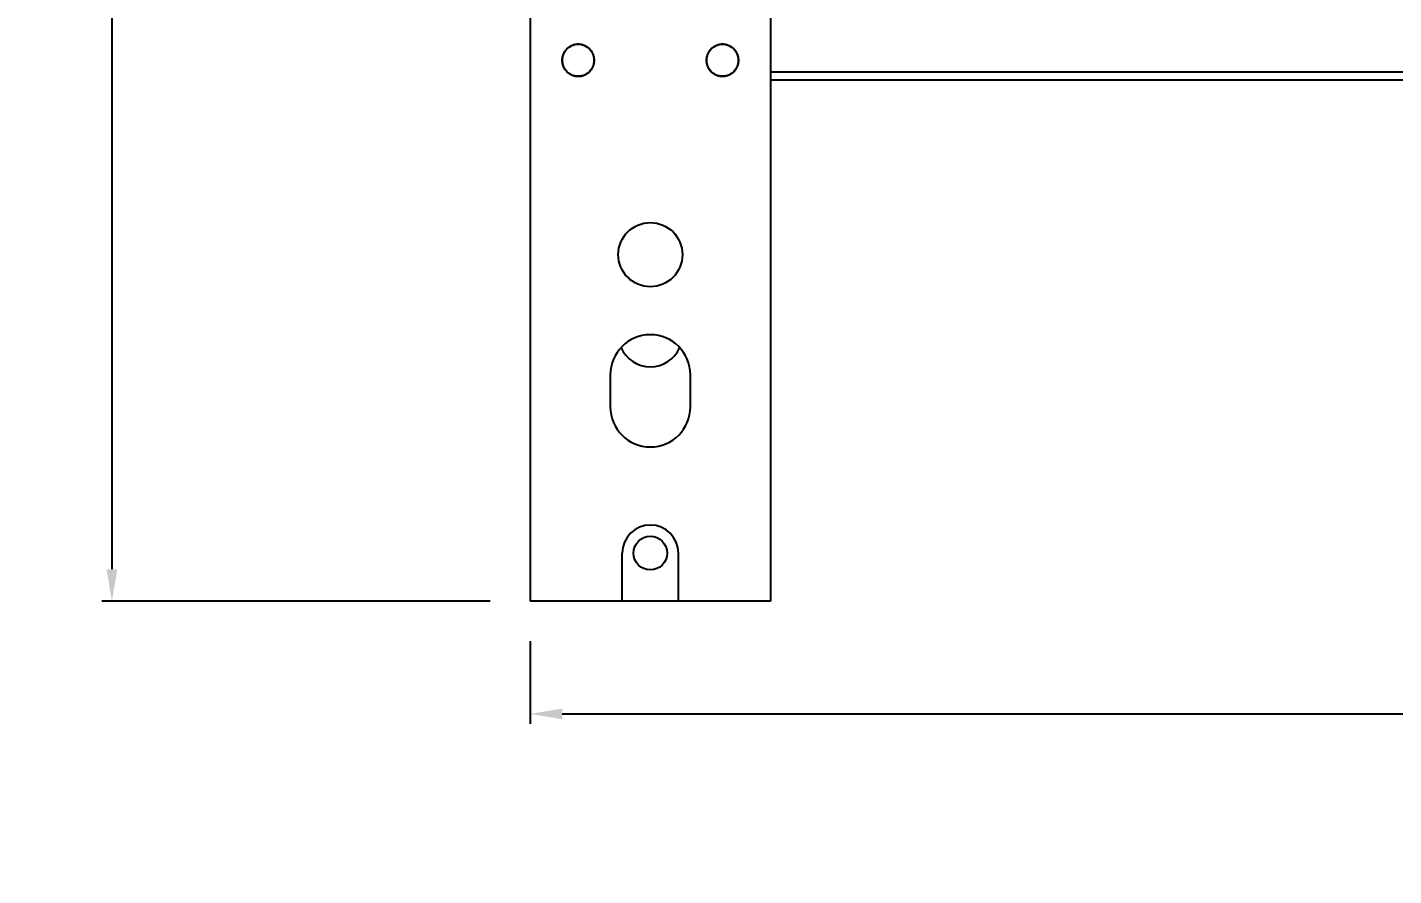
# Model space of a CAD drawing. Header units: millimetres. Extents: x 9226 to 36041, y 16031 to 21779.
# Drawn here: x 17844.9 to 18015.4, y 17136.5 to 17242.4 of the extents above; entities that cross this region are included whole.
import ezdxf

# ---------------------------------------------------------------- set-up
doc = ezdxf.new("R2010")
doc.units = ezdxf.units.MM
doc.layers.add('02___PRT_ALL_AXES', color=7, linetype='Continuous')
doc.styles.get("Standard").update_dxf_attribs({"font": 'arial.ttf'})
doc.dimstyles.new('ISO-15', dxfattribs={"dimtxt": 15, "dimasz": 4, "dimexe": 1.25, "dimexo": 5, "dimgap": 5, "dimtad": 1, "dimtoh": 1, "dimdec": 1, "dimdsep": 46, "dimtxsty": 'Standard', "dimcen": 2.5, "dimadec": 0, "dimazin": 0, "dimtfac": 1, "dimtdec": 1, "dimtmove": 0, "dimatfit": 3, "dimfxl": 1, "dimarcsym": 0})

# ---------------------------------------------------------------- blocks, each defined once
blk = doc.blocks.new('*D296')
at = {"color": 0, "lineweight": -2, "transparency": 16777216}
for p, q in [((17917.63, 17854.25), (17854.19, 17854.25)), ((17855.44, 17850.25), (17855.44, 17174.75)), ((17902.63, 17170.75), (17854.19, 17170.75))]:
    blk.add_line(p, q, dxfattribs=at)
at = {"color": 0, "transparency": 16777216}
for points in [[(17854.77, 17850.25), (17856.11, 17850.25), (17855.44, 17854.25)], [(17854.77, 17174.75), (17856.11, 17174.75), (17855.44, 17170.75)]]:
    blk.add_solid(points, dxfattribs=at)
at = {"layer": 'Defpoints', "color": 0, "transparency": 16777216}
for p in [(17922.63, 17854.25), (17855.44, 17170.75), (17907.63, 17170.75)]:
    blk.add_point(p, dxfattribs=at)
at = {"color": 0, "lineweight": -3, "transparency": 16777216, "insert": (17840.73, 17512.5), "char_height": 15, "attachment_point": 5, "rotation": 90}
blk.add_mtext('683.5mm [2\'-2 7/8"]', dxfattribs=at)
blk = doc.blocks.new('*D297')
at = {"color": 0, "lineweight": -2, "transparency": 16777216}
for p, q in [((18519.63, 17231.75), (18519.63, 17155.44)), ((17907.63, 17165.75), (17907.63, 17155.44)), ((17911.63, 17156.69), (18515.63, 17156.69))]:
    blk.add_line(p, q, dxfattribs=at)
at = {"color": 0, "transparency": 16777216}
for points in [[(17911.63, 17157.35), (17911.63, 17156.02), (17907.63, 17156.69)], [(18515.63, 17157.35), (18515.63, 17156.02), (18519.63, 17156.69)]]:
    blk.add_solid(points, dxfattribs=at)
at = {"layer": 'Defpoints', "color": 0, "transparency": 16777216}
for p in [(18519.63, 17236.75), (17907.63, 17170.75), (18519.63, 17156.69)]:
    blk.add_point(p, dxfattribs=at)
at = {"color": 0, "lineweight": -3, "transparency": 16777216, "insert": (18213.63, 17171.4), "char_height": 15, "attachment_point": 5}
blk.add_mtext('612mm [2\'-0 1/8"]', dxfattribs=at)

msp = doc.modelspace()

# ---------------------------------------------------------------- linework, layer by layer
at = {"color": 7, "linetype": 'Continuous', "lineweight": -3}
for p, q in [((17907.626, 17843.252), (17907.626, 17170.752)), ((17937.626, 17843.252), (17937.626, 17170.752)), ((17911.691, 17238.756), (17911.646, 17238.782)), ((17911.646, 17238.782), (17911.698, 17238.782)), ((17911.715, 17238.84), (17911.671, 17238.868)), ((17911.671, 17238.868), (17911.723, 17238.866)), ((17911.742, 17238.923), (17911.7, 17238.953)), ((17911.7, 17238.953), (17911.751, 17238.948)), ((17911.773, 17239.004), (17911.732, 17239.036)), ((17911.732, 17239.036), (17911.784, 17239.029)), ((17911.808, 17239.085), (17911.768, 17239.118)), ((17911.768, 17239.118), (17911.819, 17239.109)), ((17911.846, 17239.163), (17911.808, 17239.198)), ((17911.808, 17239.198), (17911.858, 17239.187)), ((17911.888, 17239.24), (17911.851, 17239.277)), ((17911.851, 17239.277), (17911.901, 17239.263)), ((17911.932, 17239.315), (17911.897, 17239.353)), ((17911.897, 17239.353), (17911.947, 17239.337)), ((17911.98, 17239.388), (17911.947, 17239.427)), ((17911.947, 17239.427), (17911.996, 17239.41)), ((17912.031, 17239.458), (17912, 17239.499)), ((17912, 17239.499), (17912.048, 17239.48)), ((17912.086, 17239.527), (17912.056, 17239.569)), ((17912.056, 17239.569), (17912.103, 17239.547)), ((17912.143, 17239.593), (17912.115, 17239.636)), ((17912.115, 17239.636), (17912.161, 17239.613)), ((17912.203, 17239.656), (17912.177, 17239.701)), ((17912.177, 17239.701), (17912.222, 17239.675)), ((17912.241, 17239.763), (17912.285, 17239.735)), ((17912.265, 17239.717), (17912.241, 17239.763)), ((17912.309, 17239.822), (17912.351, 17239.792)), ((17912.33, 17239.775), (17912.309, 17239.822)), ((17912.378, 17239.878), (17912.419, 17239.846)), ((17912.398, 17239.83), (17912.378, 17239.878)), ((17912.45, 17239.931), (17912.49, 17239.897)), ((17912.468, 17239.882), (17912.45, 17239.931)), ((17912.525, 17239.98), (17912.563, 17239.945)), ((17912.54, 17239.931), (17912.525, 17239.98)), ((17912.601, 17240.027), (17912.638, 17239.99)), ((17912.615, 17239.977), (17912.601, 17240.027)), ((17912.68, 17240.07), (17912.715, 17240.032)), ((17912.691, 17240.019), (17912.68, 17240.07)), ((17912.76, 17240.109), (17912.793, 17240.07)), ((17912.769, 17240.058), (17912.76, 17240.109)), ((17912.842, 17240.145), (17912.873, 17240.104)), ((17912.849, 17240.094), (17912.842, 17240.145)), ((17912.925, 17240.178), (17912.955, 17240.135)), ((17912.93, 17240.126), (17912.925, 17240.178)), ((17913.01, 17240.207), (17913.038, 17240.163)), ((17913.012, 17240.155), (17913.01, 17240.207)), ((17913.096, 17240.232), (17913.122, 17240.187)), ((17913.096, 17240.18), (17913.096, 17240.232)), ((17913.18, 17240.201), (17913.183, 17240.253)), ((17913.183, 17240.253), (17913.206, 17240.207)), ((17913.266, 17240.219), (17913.27, 17240.27)), ((17913.27, 17240.27), (17913.292, 17240.223)), ((17913.352, 17240.233), (17913.359, 17240.284)), ((17913.359, 17240.284), (17913.378, 17240.236)), ((17913.439, 17240.243), (17913.448, 17240.294)), ((17913.448, 17240.294), (17913.465, 17240.245)), ((17913.526, 17240.249), (17913.537, 17240.3)), ((17913.537, 17240.3), (17913.552, 17240.25)), ((17913.613, 17240.251), (17913.626, 17240.302)), ((17913.626, 17240.302), (17913.64, 17240.251)), ((17913.7, 17240.25), (17913.716, 17240.3)), ((17913.716, 17240.3), (17913.727, 17240.249)), ((17913.787, 17240.245), (17913.805, 17240.294)), ((17913.805, 17240.294), (17913.814, 17240.243)), ((17913.874, 17240.236), (17913.894, 17240.284)), ((17913.894, 17240.284), (17913.901, 17240.233)), ((17913.96, 17240.223), (17913.982, 17240.27)), ((17913.982, 17240.27), (17913.987, 17240.219)), ((17914.046, 17240.207), (17914.07, 17240.253)), ((17914.07, 17240.253), (17914.072, 17240.201)), ((17914.131, 17240.187), (17914.157, 17240.232)), ((17914.157, 17240.232), (17914.157, 17240.18)), ((17914.215, 17240.163), (17914.243, 17240.207)), ((17914.243, 17240.207), (17914.24, 17240.155)), ((17914.298, 17240.135), (17914.327, 17240.178)), ((17914.327, 17240.178), (17914.323, 17240.126)), ((17914.379, 17240.104), (17914.411, 17240.145)), ((17914.411, 17240.145), (17914.404, 17240.094)), ((17914.459, 17240.07), (17914.493, 17240.109)), ((17914.493, 17240.109), (17914.484, 17240.058)), ((17914.538, 17240.032), (17914.573, 17240.07)), ((17914.573, 17240.07), (17914.562, 17240.019)), ((17914.615, 17239.99), (17914.651, 17240.027)), ((17914.651, 17240.027), (17914.638, 17239.977)), ((17914.69, 17239.945), (17914.728, 17239.98)), ((17914.728, 17239.98), (17914.712, 17239.931)), ((17914.762, 17239.897), (17914.802, 17239.931)), ((17914.802, 17239.931), (17914.784, 17239.882)), ((17914.833, 17239.846), (17914.874, 17239.878)), ((17914.874, 17239.878), (17914.854, 17239.83)), ((17914.902, 17239.792), (17914.944, 17239.822)), ((17914.944, 17239.822), (17914.922, 17239.775)), ((17914.968, 17239.735), (17915.011, 17239.763)), ((17915.011, 17239.763), (17914.987, 17239.717)), ((17915.031, 17239.675), (17915.076, 17239.701)), ((17915.076, 17239.701), (17915.05, 17239.656)), ((17915.092, 17239.613), (17915.138, 17239.636)), ((17915.138, 17239.636), (17915.11, 17239.593)), ((17915.15, 17239.547), (17915.197, 17239.569)), ((17915.197, 17239.569), (17915.167, 17239.527)), ((17915.205, 17239.48), (17915.253, 17239.499)), ((17915.253, 17239.499), (17915.221, 17239.458)), ((17915.257, 17239.41), (17915.306, 17239.427)), ((17915.306, 17239.427), (17915.272, 17239.388)), ((17915.306, 17239.337), (17915.355, 17239.353)), ((17915.355, 17239.353), (17915.32, 17239.315)), ((17915.352, 17239.263), (17915.402, 17239.277)), ((17915.402, 17239.277), (17915.365, 17239.24)), ((17915.394, 17239.187), (17915.445, 17239.198)), ((17915.445, 17239.198), (17915.406, 17239.163)), ((17915.433, 17239.109), (17915.484, 17239.118)), ((17915.484, 17239.118), (17915.444, 17239.085)), ((17915.469, 17239.029), (17915.52, 17239.036)), ((17915.52, 17239.036), (17915.479, 17239.004)), ((17915.501, 17238.948), (17915.553, 17238.953)), ((17915.553, 17238.953), (17915.51, 17238.923)), ((17915.53, 17238.866), (17915.581, 17238.868)), ((17915.581, 17238.868), (17915.538, 17238.84)), ((17915.555, 17238.782), (17915.606, 17238.782)), ((17915.606, 17238.782), (17915.562, 17238.756)), ((17929.691, 17238.756), (17929.646, 17238.782)), ((17929.646, 17238.782), (17929.698, 17238.782)), ((17929.715, 17238.84), (17929.671, 17238.868)), ((17929.671, 17238.868), (17929.723, 17238.866)), ((17929.742, 17238.923), (17929.7, 17238.953)), ((17929.7, 17238.953), (17929.751, 17238.948)), ((17929.773, 17239.004), (17929.732, 17239.036)), ((17929.732, 17239.036), (17929.784, 17239.029)), ((17929.808, 17239.085), (17929.768, 17239.118)), ((17929.768, 17239.118), (17929.819, 17239.109)), ((17929.846, 17239.163), (17929.808, 17239.198)), ((17929.808, 17239.198), (17929.858, 17239.187)), ((17929.888, 17239.24), (17929.851, 17239.277)), ((17929.851, 17239.277), (17929.901, 17239.263)), ((17929.932, 17239.315), (17929.897, 17239.353)), ((17929.897, 17239.353), (17929.947, 17239.337)), ((17929.98, 17239.388), (17929.947, 17239.427)), ((17929.947, 17239.427), (17929.996, 17239.41)), ((17930.031, 17239.458), (17930, 17239.499)), ((17930, 17239.499), (17930.048, 17239.48)), ((17930.056, 17239.569), (17930.103, 17239.547)), ((17930.086, 17239.527), (17930.056, 17239.569)), ((17930.115, 17239.636), (17930.161, 17239.613)), ((17930.143, 17239.593), (17930.115, 17239.636)), ((17930.177, 17239.701), (17930.222, 17239.675)), ((17930.203, 17239.656), (17930.177, 17239.701)), ((17930.241, 17239.763), (17930.285, 17239.735)), ((17930.265, 17239.717), (17930.241, 17239.763)), ((17930.309, 17239.822), (17930.351, 17239.792)), ((17930.33, 17239.775), (17930.309, 17239.822)), ((17930.378, 17239.878), (17930.419, 17239.846)), ((17930.398, 17239.83), (17930.378, 17239.878)), ((17930.45, 17239.931), (17930.49, 17239.897)), ((17930.468, 17239.882), (17930.45, 17239.931)), ((17930.525, 17239.98), (17930.563, 17239.945)), ((17930.54, 17239.931), (17930.525, 17239.98)), ((17930.601, 17240.027), (17930.638, 17239.99)), ((17930.615, 17239.977), (17930.601, 17240.027)), ((17930.68, 17240.07), (17930.715, 17240.032)), ((17930.691, 17240.019), (17930.68, 17240.07)), ((17930.76, 17240.109), (17930.793, 17240.07)), ((17930.769, 17240.058), (17930.76, 17240.109)), ((17930.842, 17240.145), (17930.873, 17240.104)), ((17930.849, 17240.094), (17930.842, 17240.145)), ((17930.925, 17240.178), (17930.955, 17240.135)), ((17930.93, 17240.126), (17930.925, 17240.178)), ((17931.01, 17240.207), (17931.038, 17240.163)), ((17931.012, 17240.155), (17931.01, 17240.207)), ((17931.096, 17240.232), (17931.122, 17240.187)), ((17931.096, 17240.18), (17931.096, 17240.232)), ((17931.18, 17240.201), (17931.183, 17240.253)), ((17931.183, 17240.253), (17931.206, 17240.207)), ((17931.266, 17240.219), (17931.27, 17240.27)), ((17931.27, 17240.27), (17931.292, 17240.223)), ((17931.352, 17240.233), (17931.359, 17240.284)), ((17931.359, 17240.284), (17931.378, 17240.236)), ((17931.439, 17240.243), (17931.448, 17240.294)), ((17931.448, 17240.294), (17931.465, 17240.245)), ((17931.526, 17240.249), (17931.537, 17240.3)), ((17931.537, 17240.3), (17931.552, 17240.25)), ((17931.613, 17240.251), (17931.626, 17240.302)), ((17931.626, 17240.302), (17931.64, 17240.251)), ((17931.7, 17240.25), (17931.716, 17240.3)), ((17931.716, 17240.3), (17931.727, 17240.249)), ((17931.787, 17240.245), (17931.805, 17240.294)), ((17931.805, 17240.294), (17931.814, 17240.243)), ((17931.874, 17240.236), (17931.894, 17240.284)), ((17931.894, 17240.284), (17931.901, 17240.233)), ((17931.96, 17240.223), (17931.982, 17240.27)), ((17931.982, 17240.27), (17931.987, 17240.219)), ((17932.046, 17240.207), (17932.07, 17240.253)), ((17932.07, 17240.253), (17932.072, 17240.201)), ((17932.131, 17240.187), (17932.157, 17240.232)), ((17932.157, 17240.232), (17932.157, 17240.18)), ((17932.215, 17240.163), (17932.243, 17240.207)), ((17932.243, 17240.207), (17932.24, 17240.155)), ((17932.298, 17240.135), (17932.327, 17240.178)), ((17932.327, 17240.178), (17932.323, 17240.126)), ((17932.379, 17240.104), (17932.411, 17240.145)), ((17932.411, 17240.145), (17932.404, 17240.094)), ((17932.459, 17240.07), (17932.493, 17240.109)), ((17932.493, 17240.109), (17932.484, 17240.058)), ((17932.538, 17240.032), (17932.573, 17240.07)), ((17932.573, 17240.07), (17932.562, 17240.019)), ((17932.615, 17239.99), (17932.651, 17240.027)), ((17932.651, 17240.027), (17932.638, 17239.977)), ((17932.69, 17239.945), (17932.728, 17239.98)), ((17932.728, 17239.98), (17932.712, 17239.931)), ((17932.762, 17239.897), (17932.802, 17239.931)), ((17932.802, 17239.931), (17932.784, 17239.882)), ((17932.833, 17239.846), (17932.874, 17239.878)), ((17932.874, 17239.878), (17932.854, 17239.83)), ((17932.902, 17239.792), (17932.944, 17239.822)), ((17932.944, 17239.822), (17932.922, 17239.775)), ((17932.968, 17239.735), (17933.011, 17239.763)), ((17933.011, 17239.763), (17932.987, 17239.717)), ((17933.031, 17239.675), (17933.076, 17239.701)), ((17933.076, 17239.701), (17933.05, 17239.656)), ((17933.092, 17239.613), (17933.138, 17239.636)), ((17933.138, 17239.636), (17933.11, 17239.593)), ((17933.15, 17239.547), (17933.197, 17239.569)), ((17933.197, 17239.569), (17933.167, 17239.527)), ((17933.205, 17239.48), (17933.253, 17239.499)), ((17933.253, 17239.499), (17933.221, 17239.458)), ((17933.257, 17239.41), (17933.306, 17239.427)), ((17933.306, 17239.427), (17933.272, 17239.388)), ((17933.306, 17239.337), (17933.355, 17239.353)), ((17933.355, 17239.353), (17933.32, 17239.315)), ((17933.352, 17239.263), (17933.402, 17239.277)), ((17933.402, 17239.277), (17933.365, 17239.24)), ((17933.394, 17239.187), (17933.445, 17239.198)), ((17933.445, 17239.198), (17933.406, 17239.163)), ((17933.433, 17239.109), (17933.484, 17239.118)), ((17933.484, 17239.118), (17933.444, 17239.085)), ((17933.469, 17239.029), (17933.52, 17239.036)), ((17933.52, 17239.036), (17933.479, 17239.004)), ((17933.501, 17238.948), (17933.553, 17238.953)), ((17933.553, 17238.953), (17933.51, 17238.923)), ((17933.53, 17238.866), (17933.581, 17238.868)), ((17933.581, 17238.868), (17933.538, 17238.84)), ((17933.555, 17238.782), (17933.606, 17238.782)), ((17933.606, 17238.782), (17933.562, 17238.756)), ((17911.576, 17238.252), (17911.626, 17238.265)), ((17911.626, 17238.238), (17911.576, 17238.252)), ((17911.578, 17238.341), (17911.629, 17238.352)), ((17911.628, 17238.325), (17911.578, 17238.341)), ((17911.578, 17238.162), (17911.628, 17238.178)), ((17911.629, 17238.151), (17911.578, 17238.162)), ((17911.584, 17238.43), (17911.635, 17238.439)), ((17911.633, 17238.412), (17911.584, 17238.43)), ((17911.584, 17238.073), (17911.633, 17238.091)), ((17911.635, 17238.064), (17911.584, 17238.073)), ((17911.594, 17238.519), (17911.645, 17238.526)), ((17911.642, 17238.499), (17911.594, 17238.519)), ((17911.594, 17237.984), (17911.642, 17238.004)), ((17911.645, 17237.977), (17911.594, 17237.984)), ((17911.607, 17238.607), (17911.659, 17238.612)), ((17911.654, 17238.586), (17911.607, 17238.607)), ((17911.607, 17237.896), (17911.654, 17237.917)), ((17911.659, 17237.891), (17911.607, 17237.896)), ((17911.625, 17238.695), (17911.677, 17238.697)), ((17911.671, 17238.671), (17911.625, 17238.695)), ((17911.625, 17237.808), (17911.671, 17237.832)), ((17911.677, 17237.806), (17911.625, 17237.808)), ((17911.646, 17237.721), (17911.691, 17237.747)), ((17911.698, 17237.721), (17911.646, 17237.721)), ((17911.671, 17237.635), (17911.715, 17237.663)), ((17911.723, 17237.637), (17911.671, 17237.635)), ((17911.7, 17237.55), (17911.742, 17237.58)), ((17911.751, 17237.555), (17911.7, 17237.55)), ((17911.732, 17237.467), (17911.773, 17237.499)), ((17911.784, 17237.474), (17911.732, 17237.467)), ((17911.768, 17237.385), (17911.808, 17237.418)), ((17911.819, 17237.394), (17911.768, 17237.385)), ((17911.808, 17237.305), (17911.846, 17237.34)), ((17911.858, 17237.316), (17911.808, 17237.305)), ((17911.851, 17237.227), (17911.888, 17237.263)), ((17911.901, 17237.24), (17911.851, 17237.227)), ((17911.897, 17237.15), (17911.932, 17237.188)), ((17911.947, 17237.166), (17911.897, 17237.15)), ((17911.947, 17237.076), (17911.98, 17237.115)), ((17911.996, 17237.093), (17911.947, 17237.076)), ((17912, 17237.004), (17912.031, 17237.045)), ((17915.221, 17237.045), (17915.253, 17237.004)), ((17915.306, 17237.076), (17915.257, 17237.093)), ((17915.272, 17237.115), (17915.306, 17237.076)), ((17915.355, 17237.15), (17915.306, 17237.166)), ((17915.32, 17237.188), (17915.355, 17237.15)), ((17915.402, 17237.227), (17915.352, 17237.24)), ((17915.365, 17237.263), (17915.402, 17237.227)), ((17915.445, 17237.305), (17915.394, 17237.316)), ((17915.406, 17237.34), (17915.445, 17237.305)), ((17915.484, 17237.385), (17915.433, 17237.394)), ((17915.444, 17237.418), (17915.484, 17237.385)), ((17915.52, 17237.467), (17915.469, 17237.474)), ((17915.479, 17237.499), (17915.52, 17237.467)), ((17915.553, 17237.55), (17915.501, 17237.555)), ((17915.51, 17237.58), (17915.553, 17237.55)), ((17915.581, 17237.635), (17915.53, 17237.637)), ((17915.538, 17237.663), (17915.581, 17237.635)), ((17915.606, 17237.721), (17915.555, 17237.721)), ((17915.562, 17237.747), (17915.606, 17237.721)), ((17915.576, 17238.697), (17915.628, 17238.695)), ((17915.628, 17237.808), (17915.576, 17237.806)), ((17915.628, 17238.695), (17915.582, 17238.671)), ((17915.582, 17237.832), (17915.628, 17237.808)), ((17915.593, 17238.612), (17915.645, 17238.607)), ((17915.645, 17237.896), (17915.593, 17237.891)), ((17915.645, 17238.607), (17915.598, 17238.586)), ((17915.598, 17237.917), (17915.645, 17237.896)), ((17915.607, 17238.526), (17915.659, 17238.519)), ((17915.659, 17237.984), (17915.607, 17237.977)), ((17915.659, 17238.519), (17915.611, 17238.499)), ((17915.611, 17238.004), (17915.659, 17237.984)), ((17915.617, 17238.439), (17915.668, 17238.43)), ((17915.668, 17238.073), (17915.617, 17238.064)), ((17915.668, 17238.43), (17915.62, 17238.412)), ((17915.62, 17238.091), (17915.668, 17238.073)), ((17915.624, 17238.352), (17915.674, 17238.341)), ((17915.674, 17238.162), (17915.624, 17238.151)), ((17915.674, 17238.341), (17915.625, 17238.325)), ((17915.625, 17238.178), (17915.674, 17238.162)), ((17915.626, 17238.265), (17915.676, 17238.252)), ((17915.676, 17238.252), (17915.626, 17238.238)), ((17929.576, 17238.252), (17929.626, 17238.265)), ((17929.626, 17238.238), (17929.576, 17238.252)), ((17929.578, 17238.341), (17929.629, 17238.352)), ((17929.628, 17238.325), (17929.578, 17238.341)), ((17929.578, 17238.162), (17929.628, 17238.178)), ((17929.629, 17238.151), (17929.578, 17238.162)), ((17929.584, 17238.43), (17929.635, 17238.439)), ((17929.633, 17238.412), (17929.584, 17238.43)), ((17929.584, 17238.073), (17929.633, 17238.091)), ((17929.635, 17238.064), (17929.584, 17238.073)), ((17929.594, 17238.519), (17929.645, 17238.526)), ((17929.642, 17238.499), (17929.594, 17238.519)), ((17929.594, 17237.984), (17929.642, 17238.004)), ((17929.645, 17237.977), (17929.594, 17237.984)), ((17929.607, 17238.607), (17929.659, 17238.612)), ((17929.654, 17238.586), (17929.607, 17238.607)), ((17929.607, 17237.896), (17929.654, 17237.917)), ((17929.659, 17237.891), (17929.607, 17237.896)), ((17929.625, 17238.695), (17929.677, 17238.697)), ((17929.671, 17238.671), (17929.625, 17238.695)), ((17929.625, 17237.808), (17929.671, 17237.832)), ((17929.677, 17237.806), (17929.625, 17237.808)), ((17929.646, 17237.721), (17929.691, 17237.747)), ((17929.698, 17237.721), (17929.646, 17237.721)), ((17929.671, 17237.635), (17929.715, 17237.663)), ((17929.723, 17237.637), (17929.671, 17237.635)), ((17929.7, 17237.55), (17929.742, 17237.58)), ((17929.751, 17237.555), (17929.7, 17237.55)), ((17929.732, 17237.467), (17929.773, 17237.499)), ((17929.784, 17237.474), (17929.732, 17237.467)), ((17929.768, 17237.385), (17929.808, 17237.418)), ((17929.819, 17237.394), (17929.768, 17237.385)), ((17929.808, 17237.305), (17929.846, 17237.34)), ((17929.858, 17237.316), (17929.808, 17237.305)), ((17929.851, 17237.227), (17929.888, 17237.263)), ((17929.901, 17237.24), (17929.851, 17237.227)), ((17929.897, 17237.15), (17929.932, 17237.188)), ((17929.947, 17237.166), (17929.897, 17237.15)), ((17929.947, 17237.076), (17929.98, 17237.115)), ((17929.996, 17237.093), (17929.947, 17237.076)), ((17930, 17237.004), (17930.031, 17237.045)), ((17933.221, 17237.045), (17933.253, 17237.004)), ((17933.306, 17237.076), (17933.257, 17237.093)), ((17933.272, 17237.115), (17933.306, 17237.076)), ((17933.355, 17237.15), (17933.306, 17237.166)), ((17933.32, 17237.188), (17933.355, 17237.15)), ((17933.402, 17237.227), (17933.352, 17237.24)), ((17933.365, 17237.263), (17933.402, 17237.227)), ((17933.445, 17237.305), (17933.394, 17237.316)), ((17933.406, 17237.34), (17933.445, 17237.305)), ((17933.484, 17237.385), (17933.433, 17237.394)), ((17933.444, 17237.418), (17933.484, 17237.385)), ((17933.52, 17237.467), (17933.469, 17237.474)), ((17933.479, 17237.499), (17933.52, 17237.467)), ((17933.553, 17237.55), (17933.501, 17237.555)), ((17933.51, 17237.58), (17933.553, 17237.55)), ((17933.581, 17237.635), (17933.53, 17237.637)), ((17933.538, 17237.663), (17933.581, 17237.635)), ((17933.606, 17237.721), (17933.555, 17237.721)), ((17933.562, 17237.747), (17933.606, 17237.721)), ((17933.576, 17238.697), (17933.628, 17238.695)), ((17933.628, 17237.808), (17933.576, 17237.806)), ((17933.628, 17238.695), (17933.582, 17238.671)), ((17933.582, 17237.832), (17933.628, 17237.808)), ((17933.593, 17238.612), (17933.645, 17238.607)), ((17933.645, 17237.896), (17933.593, 17237.891)), ((17933.645, 17238.607), (17933.598, 17238.586)), ((17933.598, 17237.917), (17933.645, 17237.896)), ((17933.607, 17238.526), (17933.659, 17238.519)), ((17933.659, 17237.984), (17933.607, 17237.977)), ((17933.659, 17238.519), (17933.611, 17238.499)), ((17933.611, 17238.004), (17933.659, 17237.984)), ((17933.617, 17238.439), (17933.668, 17238.43)), ((17933.668, 17238.073), (17933.617, 17238.064)), ((17933.668, 17238.43), (17933.62, 17238.412)), ((17933.62, 17238.091), (17933.668, 17238.073)), ((17933.624, 17238.352), (17933.674, 17238.341)), ((17933.674, 17238.162), (17933.624, 17238.151)), ((17933.674, 17238.341), (17933.625, 17238.325)), ((17933.625, 17238.178), (17933.674, 17238.162)), ((17933.626, 17238.265), (17933.676, 17238.252)), ((17933.676, 17238.252), (17933.626, 17238.238)), ((17912.048, 17237.023), (17912, 17237.004)), ((17912.056, 17236.934), (17912.086, 17236.976)), ((17912.103, 17236.956), (17912.056, 17236.934)), ((17912.115, 17236.867), (17912.143, 17236.91)), ((17912.161, 17236.89), (17912.115, 17236.867)), ((17912.177, 17236.802), (17912.203, 17236.847)), ((17912.222, 17236.828), (17912.177, 17236.802)), ((17912.241, 17236.74), (17912.265, 17236.786)), ((17912.285, 17236.768), (17912.241, 17236.74)), ((17912.309, 17236.681), (17912.33, 17236.728)), ((17912.351, 17236.711), (17912.309, 17236.681)), ((17912.378, 17236.625), (17912.398, 17236.673)), ((17912.419, 17236.657), (17912.378, 17236.625)), ((17912.45, 17236.572), (17912.468, 17236.621)), ((17912.49, 17236.606), (17912.45, 17236.572)), ((17912.525, 17236.523), (17912.54, 17236.572)), ((17912.563, 17236.558), (17912.525, 17236.523)), ((17912.601, 17236.476), (17912.615, 17236.526)), ((17912.638, 17236.513), (17912.601, 17236.476)), ((17912.68, 17236.433), (17912.691, 17236.484)), ((17912.715, 17236.471), (17912.68, 17236.433)), ((17912.76, 17236.394), (17912.769, 17236.445)), ((17912.793, 17236.433), (17912.76, 17236.394)), ((17912.842, 17236.358), (17912.849, 17236.409)), ((17912.873, 17236.399), (17912.842, 17236.358)), ((17912.925, 17236.325), (17912.93, 17236.377)), ((17912.955, 17236.368), (17912.925, 17236.325)), ((17913.01, 17236.296), (17913.012, 17236.348)), ((17913.038, 17236.34), (17913.01, 17236.296)), ((17913.096, 17236.271), (17913.096, 17236.323)), ((17913.122, 17236.316), (17913.096, 17236.271)), ((17913.183, 17236.25), (17913.18, 17236.302)), ((17913.206, 17236.296), (17913.183, 17236.25)), ((17913.27, 17236.233), (17913.266, 17236.284)), ((17913.292, 17236.28), (17913.27, 17236.233)), ((17913.359, 17236.219), (17913.352, 17236.27)), ((17913.378, 17236.267), (17913.359, 17236.219)), ((17913.448, 17236.209), (17913.439, 17236.26)), ((17913.465, 17236.258), (17913.448, 17236.209)), ((17913.537, 17236.203), (17913.526, 17236.254)), ((17913.552, 17236.253), (17913.537, 17236.203)), ((17913.626, 17236.202), (17913.613, 17236.252)), ((17913.64, 17236.252), (17913.626, 17236.202)), ((17913.716, 17236.203), (17913.7, 17236.253)), ((17913.727, 17236.254), (17913.716, 17236.203)), ((17913.805, 17236.209), (17913.787, 17236.258)), ((17913.814, 17236.26), (17913.805, 17236.209)), ((17913.894, 17236.219), (17913.874, 17236.267)), ((17913.901, 17236.27), (17913.894, 17236.219)), ((17913.982, 17236.233), (17913.96, 17236.28)), ((17913.987, 17236.284), (17913.982, 17236.233)), ((17914.07, 17236.25), (17914.046, 17236.296)), ((17914.072, 17236.302), (17914.07, 17236.25)), ((17914.157, 17236.271), (17914.131, 17236.316)), ((17914.157, 17236.323), (17914.157, 17236.271)), ((17914.243, 17236.296), (17914.215, 17236.34)), ((17914.24, 17236.348), (17914.243, 17236.296)), ((17914.327, 17236.325), (17914.298, 17236.368)), ((17914.323, 17236.377), (17914.327, 17236.325)), ((17914.411, 17236.358), (17914.379, 17236.399)), ((17914.404, 17236.409), (17914.411, 17236.358)), ((17914.493, 17236.394), (17914.459, 17236.433)), ((17914.484, 17236.445), (17914.493, 17236.394)), ((17914.573, 17236.433), (17914.538, 17236.471)), ((17914.562, 17236.484), (17914.573, 17236.433)), ((17914.651, 17236.476), (17914.615, 17236.513)), ((17914.638, 17236.526), (17914.651, 17236.476)), ((17914.728, 17236.523), (17914.69, 17236.558)), ((17914.712, 17236.572), (17914.728, 17236.523)), ((17914.802, 17236.572), (17914.762, 17236.606)), ((17914.784, 17236.621), (17914.802, 17236.572)), ((17914.874, 17236.625), (17914.833, 17236.657)), ((17914.854, 17236.673), (17914.874, 17236.625)), ((17914.944, 17236.681), (17914.902, 17236.711)), ((17914.922, 17236.728), (17914.944, 17236.681)), ((17915.011, 17236.74), (17914.968, 17236.768)), ((17914.987, 17236.786), (17915.011, 17236.74)), ((17915.076, 17236.802), (17915.031, 17236.828)), ((17915.05, 17236.847), (17915.076, 17236.802)), ((17915.138, 17236.867), (17915.092, 17236.89)), ((17915.11, 17236.91), (17915.138, 17236.867)), ((17915.197, 17236.934), (17915.15, 17236.956)), ((17915.167, 17236.976), (17915.197, 17236.934)), ((17915.253, 17237.004), (17915.205, 17237.023)), ((17930.048, 17237.023), (17930, 17237.004)), ((17930.056, 17236.934), (17930.086, 17236.976)), ((17930.103, 17236.956), (17930.056, 17236.934)), ((17930.115, 17236.867), (17930.143, 17236.91)), ((17930.161, 17236.89), (17930.115, 17236.867)), ((17930.177, 17236.802), (17930.203, 17236.847)), ((17930.222, 17236.828), (17930.177, 17236.802)), ((17930.241, 17236.74), (17930.265, 17236.786)), ((17930.285, 17236.768), (17930.241, 17236.74)), ((17930.309, 17236.681), (17930.33, 17236.728)), ((17930.351, 17236.711), (17930.309, 17236.681)), ((17930.378, 17236.625), (17930.398, 17236.673)), ((17930.419, 17236.657), (17930.378, 17236.625)), ((17930.45, 17236.572), (17930.468, 17236.621)), ((17930.49, 17236.606), (17930.45, 17236.572)), ((17930.525, 17236.523), (17930.54, 17236.572)), ((17930.563, 17236.558), (17930.525, 17236.523)), ((17930.601, 17236.476), (17930.615, 17236.526)), ((17930.638, 17236.513), (17930.601, 17236.476)), ((17930.68, 17236.433), (17930.691, 17236.484)), ((17930.715, 17236.471), (17930.68, 17236.433)), ((17930.76, 17236.394), (17930.769, 17236.445)), ((17930.793, 17236.433), (17930.76, 17236.394)), ((17930.842, 17236.358), (17930.849, 17236.409)), ((17930.873, 17236.399), (17930.842, 17236.358)), ((17930.925, 17236.325), (17930.93, 17236.377)), ((17930.955, 17236.368), (17930.925, 17236.325)), ((17931.01, 17236.296), (17931.012, 17236.348)), ((17931.038, 17236.34), (17931.01, 17236.296)), ((17931.096, 17236.271), (17931.096, 17236.323)), ((17931.122, 17236.316), (17931.096, 17236.271)), ((17931.183, 17236.25), (17931.18, 17236.302)), ((17931.206, 17236.296), (17931.183, 17236.25)), ((17931.27, 17236.233), (17931.266, 17236.284)), ((17931.292, 17236.28), (17931.27, 17236.233)), ((17931.359, 17236.219), (17931.352, 17236.27)), ((17931.378, 17236.267), (17931.359, 17236.219)), ((17931.448, 17236.209), (17931.439, 17236.26)), ((17931.465, 17236.258), (17931.448, 17236.209)), ((17931.537, 17236.203), (17931.526, 17236.254)), ((17931.552, 17236.253), (17931.537, 17236.203)), ((17931.626, 17236.202), (17931.613, 17236.252)), ((17931.64, 17236.252), (17931.626, 17236.202)), ((17931.716, 17236.203), (17931.7, 17236.253)), ((17931.727, 17236.254), (17931.716, 17236.203)), ((17931.805, 17236.209), (17931.787, 17236.258)), ((17931.814, 17236.26), (17931.805, 17236.209)), ((17931.894, 17236.219), (17931.874, 17236.267)), ((17931.901, 17236.27), (17931.894, 17236.219)), ((17931.982, 17236.233), (17931.96, 17236.28)), ((17931.987, 17236.284), (17931.982, 17236.233)), ((17932.07, 17236.25), (17932.046, 17236.296)), ((17932.072, 17236.302), (17932.07, 17236.25)), ((17932.157, 17236.271), (17932.131, 17236.316)), ((17932.157, 17236.323), (17932.157, 17236.271)), ((17932.243, 17236.296), (17932.215, 17236.34)), ((17932.24, 17236.348), (17932.243, 17236.296)), ((17932.327, 17236.325), (17932.298, 17236.368)), ((17932.323, 17236.377), (17932.327, 17236.325)), ((17932.411, 17236.358), (17932.379, 17236.399)), ((17932.404, 17236.409), (17932.411, 17236.358)), ((17932.493, 17236.394), (17932.459, 17236.433)), ((17932.484, 17236.445), (17932.493, 17236.394)), ((17932.573, 17236.433), (17932.538, 17236.471)), ((17932.562, 17236.484), (17932.573, 17236.433)), ((17932.651, 17236.476), (17932.615, 17236.513)), ((17932.638, 17236.526), (17932.651, 17236.476)), ((17932.728, 17236.523), (17932.69, 17236.558)), ((17932.712, 17236.572), (17932.728, 17236.523)), ((17932.802, 17236.572), (17932.762, 17236.606)), ((17932.784, 17236.621), (17932.802, 17236.572)), ((17932.874, 17236.625), (17932.833, 17236.657)), ((17932.854, 17236.673), (17932.874, 17236.625)), ((17932.944, 17236.681), (17932.902, 17236.711)), ((17932.922, 17236.728), (17932.944, 17236.681)), ((17933.011, 17236.74), (17932.968, 17236.768)), ((17932.987, 17236.786), (17933.011, 17236.74)), ((17933.076, 17236.802), (17933.031, 17236.828)), ((17933.05, 17236.847), (17933.076, 17236.802)), ((17933.138, 17236.867), (17933.092, 17236.89)), ((17933.11, 17236.91), (17933.138, 17236.867)), ((17933.197, 17236.934), (17933.15, 17236.956)), ((17933.167, 17236.976), (17933.197, 17236.934)), ((17933.253, 17237.004), (17933.205, 17237.023)), ((18447.626, 17235.752), (17937.626, 17235.752)), ((17917.626, 17199.002), (17917.626, 17195.002)), ((17927.626, 17195.002), (17927.626, 17199.002)), ((17919.126, 17170.752), (17919.126, 17176.752)), ((17926.126, 17170.752), (17926.126, 17176.752)), ((17937.626, 17170.752), (17907.626, 17170.752))]:
    msp.add_line(p, q, dxfattribs=at)
msp.add_circle((17922.626, 17176.752), 2.1, dxfattribs=at)
for centre, radius, start, end in [((17913.626, 17238.252), 2, 165.38416, 167.11584), ((17913.626, 17238.252), 2, 162.88416, 164.61584), ((17913.626, 17238.252), 2, 160.38416, 162.11584), ((17913.626, 17238.252), 2, 157.88416, 159.61584), ((17913.626, 17238.252), 2, 155.38416, 157.11584), ((17913.626, 17238.252), 2, 152.88416, 154.61584), ((17913.626, 17238.252), 2, 150.38416, 152.11584), ((17913.626, 17238.252), 2, 147.88416, 149.61584), ((17913.626, 17238.252), 2, 145.38416, 147.11584), ((17913.626, 17238.252), 2, 142.88416, 144.61584), ((17913.626, 17238.252), 2, 140.38416, 142.11584), ((17913.626, 17238.252), 2, 137.88416, 139.61584), ((17913.626, 17238.252), 2, 135.38416, 137.11584), ((17913.626, 17238.252), 2, 132.88416, 134.61584), ((17913.626, 17238.252), 2, 130.38416, 132.11584), ((17913.626, 17238.252), 2, 127.88416, 129.61584), ((17913.626, 17238.252), 2, 125.38416, 127.11584), ((17913.626, 17238.252), 2, 122.88416, 124.61584), ((17913.626, 17238.252), 2, 120.38416, 122.11584), ((17913.626, 17238.252), 2, 117.88416, 119.61584), ((17913.626, 17238.252), 2, 115.38416, 117.11584), ((17913.626, 17238.252), 2, 112.88416, 114.61584), ((17913.626, 17238.252), 2, 110.38416, 112.11584), ((17913.626, 17238.252), 2, 107.88416, 109.61584), ((17913.626, 17238.252), 2, 105.38416, 107.11584), ((17913.626, 17238.252), 2, 102.88416, 104.61584), ((17913.626, 17238.252), 2, 100.38416, 102.11584), ((17913.626, 17238.252), 2, 97.88416, 99.61584), ((17913.626, 17238.252), 2, 95.38416, 97.11584), ((17913.626, 17238.252), 2, 92.88416, 94.61584), ((17913.626, 17238.252), 2, 90.38416, 92.11584), ((17913.626, 17238.252), 2, 87.88416, 89.61584), ((17913.626, 17238.252), 2, 85.38416, 87.11584), ((17913.626, 17238.252), 2, 82.88416, 84.61584), ((17913.626, 17238.252), 2, 80.38416, 82.11584), ((17913.626, 17238.252), 2, 77.88416, 79.61584), ((17913.626, 17238.252), 2, 75.38416, 77.11584), ((17913.626, 17238.252), 2, 72.88416, 74.61584), ((17913.626, 17238.252), 2, 70.38416, 72.11584), ((17913.626, 17238.252), 2, 67.88416, 69.61584), ((17913.626, 17238.252), 2, 65.38416, 67.11584), ((17913.626, 17238.252), 2, 62.88416, 64.61584), ((17913.626, 17238.252), 2, 60.38416, 62.11584), ((17913.626, 17238.252), 2, 57.88416, 59.61584), ((17913.626, 17238.252), 2, 55.38416, 57.11584), ((17913.626, 17238.252), 2, 52.88416, 54.61584), ((17913.626, 17238.252), 2, 50.38416, 52.11584), ((17913.626, 17238.252), 2, 47.88416, 49.61584), ((17913.626, 17238.252), 2, 45.38416, 47.11584), ((17913.626, 17238.252), 2, 42.88416, 44.61584), ((17913.626, 17238.252), 2, 40.38416, 42.11584), ((17913.626, 17238.252), 2, 37.88416, 39.61584), ((17913.626, 17238.252), 2, 35.38416, 37.11584), ((17913.626, 17238.252), 2, 32.88416, 34.61584), ((17913.626, 17238.252), 2, 30.38416, 32.11584), ((17913.626, 17238.252), 2, 27.88416, 29.61584), ((17913.626, 17238.252), 2, 25.38416, 27.11584), ((17913.626, 17238.252), 2, 22.88416, 24.61584), ((17913.626, 17238.252), 2, 20.38416, 22.11584), ((17913.626, 17238.252), 2, 17.88416, 19.61584), ((17913.626, 17238.252), 2, 15.38416, 17.11584), ((17913.626, 17238.252), 2, 12.88416, 14.61584), ((17931.626, 17238.252), 2, 165.38416, 167.11584), ((17931.626, 17238.252), 2, 162.88416, 164.61584), ((17931.626, 17238.252), 2, 160.38416, 162.11584), ((17931.626, 17238.252), 2, 157.88416, 159.61584), ((17931.626, 17238.252), 2, 155.38416, 157.11584), ((17931.626, 17238.252), 2, 152.88416, 154.61584), ((17931.626, 17238.252), 2, 150.38416, 152.11584), ((17931.626, 17238.252), 2, 147.88416, 149.61584), ((17931.626, 17238.252), 2, 145.38416, 147.11584), ((17931.626, 17238.252), 2, 142.88416, 144.61584), ((17931.626, 17238.252), 2, 140.38416, 142.11584), ((17931.626, 17238.252), 2, 137.88416, 139.61584), ((17931.626, 17238.252), 2, 135.38416, 137.11584), ((17931.626, 17238.252), 2, 132.88416, 134.61584), ((17931.626, 17238.252), 2, 130.38416, 132.11584), ((17931.626, 17238.252), 2, 127.88416, 129.61584), ((17931.626, 17238.252), 2, 125.38416, 127.11584), ((17931.626, 17238.252), 2, 122.88416, 124.61584), ((17931.626, 17238.252), 2, 120.38416, 122.11584), ((17931.626, 17238.252), 2, 117.88416, 119.61584), ((17931.626, 17238.252), 2, 115.38416, 117.11584), ((17931.626, 17238.252), 2, 112.88416, 114.61584), ((17931.626, 17238.252), 2, 110.38416, 112.11584), ((17931.626, 17238.252), 2, 107.88416, 109.61584), ((17931.626, 17238.252), 2, 105.38416, 107.11584), ((17931.626, 17238.252), 2, 102.88416, 104.61584), ((17931.626, 17238.252), 2, 100.38416, 102.11584), ((17931.626, 17238.252), 2, 97.88416, 99.61584), ((17931.626, 17238.252), 2, 95.38416, 97.11584), ((17931.626, 17238.252), 2, 92.88416, 94.61584), ((17931.626, 17238.252), 2, 90.38416, 92.11584), ((17931.626, 17238.252), 2, 87.88416, 89.61584), ((17931.626, 17238.252), 2, 85.38416, 87.11584), ((17931.626, 17238.252), 2, 82.88416, 84.61584), ((17931.626, 17238.252), 2, 80.38416, 82.11584), ((17931.626, 17238.252), 2, 77.88416, 79.61584), ((17931.626, 17238.252), 2, 75.38416, 77.11584), ((17931.626, 17238.252), 2, 72.88416, 74.61584), ((17931.626, 17238.252), 2, 70.38416, 72.11584), ((17931.626, 17238.252), 2, 67.88416, 69.61584), ((17931.626, 17238.252), 2, 65.38416, 67.11584), ((17931.626, 17238.252), 2, 62.88416, 64.61584), ((17931.626, 17238.252), 2, 60.38416, 62.11584), ((17931.626, 17238.252), 2, 57.88416, 59.61584), ((17931.626, 17238.252), 2, 55.38416, 57.11584), ((17931.626, 17238.252), 2, 52.88416, 54.61584), ((17931.626, 17238.252), 2, 50.38416, 52.11584), ((17931.626, 17238.252), 2, 47.88416, 49.61584), ((17931.626, 17238.252), 2, 45.38416, 47.11584), ((17931.626, 17238.252), 2, 42.88416, 44.61584), ((17931.626, 17238.252), 2, 40.38416, 42.11584), ((17931.626, 17238.252), 2, 37.88416, 39.61584), ((17931.626, 17238.252), 2, 35.38416, 37.11584), ((17931.626, 17238.252), 2, 32.88416, 34.61584), ((17931.626, 17238.252), 2, 30.38416, 32.11584), ((17931.626, 17238.252), 2, 27.88416, 29.61584), ((17931.626, 17238.252), 2, 25.38416, 27.11584), ((17931.626, 17238.252), 2, 22.88416, 24.61584), ((17931.626, 17238.252), 2, 20.38416, 22.11584), ((17931.626, 17238.252), 2, 17.88416, 19.61584), ((17931.626, 17238.252), 2, 15.38416, 17.11584), ((17931.626, 17238.252), 2, 12.88416, 14.61584), ((17913.626, 17238.252), 2, 177.88416, 179.61584), ((17913.626, 17238.252), 2, 180.38416, 182.11584), ((17913.626, 17238.252), 2, 175.38416, 177.11584), ((17913.626, 17238.252), 2, 182.88416, 184.61584), ((17913.626, 17238.252), 2, 172.88416, 174.61584), ((17913.626, 17238.252), 2, 185.38416, 187.11584), ((17913.626, 17238.252), 2, 170.38416, 172.11584), ((17913.626, 17238.252), 2, 187.88416, 189.61584), ((17913.626, 17238.252), 2, 167.88416, 169.61584), ((17913.626, 17238.252), 2, 190.38416, 192.11584), ((17913.626, 17238.252), 2, 192.88416, 194.61584), ((17913.626, 17238.252), 2, 195.38416, 197.11584), ((17913.626, 17238.252), 2, 197.88416, 199.61584), ((17913.626, 17238.252), 2, 200.38416, 202.11584), ((17913.626, 17238.252), 2, 202.88416, 204.61584), ((17913.626, 17238.252), 2, 205.38416, 207.11584), ((17913.626, 17238.252), 2, 207.88416, 209.61584), ((17913.626, 17238.252), 2, 210.38416, 212.11584), ((17913.626, 17238.252), 2, 212.88416, 214.61584), ((17913.626, 17238.252), 2, 215.38416, 217.11584), ((17913.626, 17238.252), 2, 322.88416, 324.61584), ((17913.626, 17238.252), 2, 325.38416, 327.11584), ((17913.626, 17238.252), 2, 327.88416, 329.61584), ((17913.626, 17238.252), 2, 330.38416, 332.11584), ((17913.626, 17238.252), 2, 332.88416, 334.61584), ((17913.626, 17238.252), 2, 335.38416, 337.11584), ((17913.626, 17238.252), 2, 337.88416, 339.61584), ((17913.626, 17238.252), 2, 340.38416, 342.11584), ((17913.626, 17238.252), 2, 342.88416, 344.61584), ((17913.626, 17238.252), 2, 345.38416, 347.11584), ((17913.626, 17238.252), 2, 10.38416, 12.11584), ((17913.626, 17238.252), 2, 347.88416, 349.61584), ((17913.626, 17238.252), 2, 7.88416, 9.61584), ((17913.626, 17238.252), 2, 350.38416, 352.11584), ((17913.626, 17238.252), 2, 5.38416, 7.11584), ((17913.626, 17238.252), 2, 352.88416, 354.61584), ((17913.626, 17238.252), 2, 2.88416, 4.61584), ((17913.626, 17238.252), 2, 355.38416, 357.11584), ((17913.626, 17238.252), 2, 0.38416, 2.11584), ((17913.626, 17238.252), 2, 357.88416, 359.61584), ((17931.626, 17238.252), 2, 177.88416, 179.61584), ((17931.626, 17238.252), 2, 180.38416, 182.11584), ((17931.626, 17238.252), 2, 175.38416, 177.11584), ((17931.626, 17238.252), 2, 182.88416, 184.61584), ((17931.626, 17238.252), 2, 172.88416, 174.61584), ((17931.626, 17238.252), 2, 185.38416, 187.11584), ((17931.626, 17238.252), 2, 170.38416, 172.11584), ((17931.626, 17238.252), 2, 187.88416, 189.61584), ((17931.626, 17238.252), 2, 167.88416, 169.61584), ((17931.626, 17238.252), 2, 190.38416, 192.11584), ((17931.626, 17238.252), 2, 192.88416, 194.61584), ((17931.626, 17238.252), 2, 195.38416, 197.11584), ((17931.626, 17238.252), 2, 197.88416, 199.61584), ((17931.626, 17238.252), 2, 200.38416, 202.11584), ((17931.626, 17238.252), 2, 202.88416, 204.61584), ((17931.626, 17238.252), 2, 205.38416, 207.11584), ((17931.626, 17238.252), 2, 207.88416, 209.61584), ((17931.626, 17238.252), 2, 210.38416, 212.11584), ((17931.626, 17238.252), 2, 212.88416, 214.61584), ((17931.626, 17238.252), 2, 215.38416, 217.11584), ((17931.626, 17238.252), 2, 322.88416, 324.61584), ((17931.626, 17238.252), 2, 325.38416, 327.11584), ((17931.626, 17238.252), 2, 327.88416, 329.61584), ((17931.626, 17238.252), 2, 330.38416, 332.11584), ((17931.626, 17238.252), 2, 332.88416, 334.61584), ((17931.626, 17238.252), 2, 335.38416, 337.11584), ((17931.626, 17238.252), 2, 337.88416, 339.61584), ((17931.626, 17238.252), 2, 340.38416, 342.11584), ((17931.626, 17238.252), 2, 342.88416, 344.61584), ((17931.626, 17238.252), 2, 345.38416, 347.11584), ((17931.626, 17238.252), 2, 10.38416, 12.11584), ((17931.626, 17238.252), 2, 347.88416, 349.61584), ((17931.626, 17238.252), 2, 7.88416, 9.61584), ((17931.626, 17238.252), 2, 350.38416, 352.11584), ((17931.626, 17238.252), 2, 5.38416, 7.11584), ((17931.626, 17238.252), 2, 352.88416, 354.61584), ((17931.626, 17238.252), 2, 2.88416, 4.61584), ((17931.626, 17238.252), 2, 355.38416, 357.11584), ((17931.626, 17238.252), 2, 0.38416, 2.11584), ((17931.626, 17238.252), 2, 357.88416, 359.61584), ((17913.626, 17238.252), 2, 217.88416, 219.61584), ((17913.626, 17238.252), 2, 220.38416, 222.11584), ((17913.626, 17238.252), 2, 222.88416, 224.61584), ((17913.626, 17238.252), 2, 225.38416, 227.11584), ((17913.626, 17238.252), 2, 227.88416, 229.61584), ((17913.626, 17238.252), 2, 230.38416, 232.11584), ((17913.626, 17238.252), 2, 232.88416, 234.61584), ((17913.626, 17238.252), 2, 235.38416, 237.11584), ((17913.626, 17238.252), 2, 237.88416, 239.61584), ((17913.626, 17238.252), 2, 240.38416, 242.11584), ((17913.626, 17238.252), 2, 242.88416, 244.61584), ((17913.626, 17238.252), 2, 245.38416, 247.11584), ((17913.626, 17238.252), 2, 247.88416, 249.61584), ((17913.626, 17238.252), 2, 250.38416, 252.11584), ((17913.626, 17238.252), 2, 252.88416, 254.61584), ((17913.626, 17238.252), 2, 255.38416, 257.11584), ((17913.626, 17238.252), 2, 257.88416, 259.61584), ((17913.626, 17238.252), 2, 260.38416, 262.11584), ((17913.626, 17238.252), 2, 262.88416, 264.61584), ((17913.626, 17238.252), 2, 265.38416, 267.11584), ((17913.626, 17238.252), 2, 267.88416, 269.61584), ((17913.626, 17238.252), 2, 270.38416, 272.11584), ((17913.626, 17238.252), 2, 272.88416, 274.61584), ((17913.626, 17238.252), 2, 275.38416, 277.11584), ((17913.626, 17238.252), 2, 277.88416, 279.61584), ((17913.626, 17238.252), 2, 280.38416, 282.11584), ((17913.626, 17238.252), 2, 282.88416, 284.61584), ((17913.626, 17238.252), 2, 285.38416, 287.11584), ((17913.626, 17238.252), 2, 287.88416, 289.61584), ((17913.626, 17238.252), 2, 290.38416, 292.11584), ((17913.626, 17238.252), 2, 292.88416, 294.61584), ((17913.626, 17238.252), 2, 295.38416, 297.11584), ((17913.626, 17238.252), 2, 297.88416, 299.61584), ((17913.626, 17238.252), 2, 300.38416, 302.11584), ((17913.626, 17238.252), 2, 302.88416, 304.61584), ((17913.626, 17238.252), 2, 305.38416, 307.11584), ((17913.626, 17238.252), 2, 307.88416, 309.61584), ((17913.626, 17238.252), 2, 310.38416, 312.11584), ((17913.626, 17238.252), 2, 312.88416, 314.61584), ((17913.626, 17238.252), 2, 315.38416, 317.11584), ((17913.626, 17238.252), 2, 317.88416, 319.61584), ((17913.626, 17238.252), 2, 320.38416, 322.11584), ((17931.626, 17238.252), 2, 217.88416, 219.61584), ((17931.626, 17238.252), 2, 220.38416, 222.11584), ((17931.626, 17238.252), 2, 222.88416, 224.61584), ((17931.626, 17238.252), 2, 225.38416, 227.11584), ((17931.626, 17238.252), 2, 227.88416, 229.61584), ((17931.626, 17238.252), 2, 230.38416, 232.11584), ((17931.626, 17238.252), 2, 232.88416, 234.61584), ((17931.626, 17238.252), 2, 235.38416, 237.11584), ((17931.626, 17238.252), 2, 237.88416, 239.61584), ((17931.626, 17238.252), 2, 240.38416, 242.11584), ((17931.626, 17238.252), 2, 242.88416, 244.61584), ((17931.626, 17238.252), 2, 245.38416, 247.11584), ((17931.626, 17238.252), 2, 247.88416, 249.61584), ((17931.626, 17238.252), 2, 250.38416, 252.11584), ((17931.626, 17238.252), 2, 252.88416, 254.61584), ((17931.626, 17238.252), 2, 255.38416, 257.11584), ((17931.626, 17238.252), 2, 257.88416, 259.61584), ((17931.626, 17238.252), 2, 260.38416, 262.11584), ((17931.626, 17238.252), 2, 262.88416, 264.61584), ((17931.626, 17238.252), 2, 265.38416, 267.11584), ((17931.626, 17238.252), 2, 267.88416, 269.61584), ((17931.626, 17238.252), 2, 270.38416, 272.11584), ((17931.626, 17238.252), 2, 272.88416, 274.61584), ((17931.626, 17238.252), 2, 275.38416, 277.11584), ((17931.626, 17238.252), 2, 277.88416, 279.61584), ((17931.626, 17238.252), 2, 280.38416, 282.11584), ((17931.626, 17238.252), 2, 282.88416, 284.61584), ((17931.626, 17238.252), 2, 285.38416, 287.11584), ((17931.626, 17238.252), 2, 287.88416, 289.61584), ((17931.626, 17238.252), 2, 290.38416, 292.11584), ((17931.626, 17238.252), 2, 292.88416, 294.61584), ((17931.626, 17238.252), 2, 295.38416, 297.11584), ((17931.626, 17238.252), 2, 297.88416, 299.61584), ((17931.626, 17238.252), 2, 300.38416, 302.11584), ((17931.626, 17238.252), 2, 302.88416, 304.61584), ((17931.626, 17238.252), 2, 305.38416, 307.11584), ((17931.626, 17238.252), 2, 307.88416, 309.61584), ((17931.626, 17238.252), 2, 310.38416, 312.11584), ((17931.626, 17238.252), 2, 312.88416, 314.61584), ((17931.626, 17238.252), 2, 315.38416, 317.11584), ((17931.626, 17238.252), 2, 317.88416, 319.61584), ((17931.626, 17238.252), 2, 320.38416, 322.11584), ((17922.626, 17199.002), 5, 0, 180), ((17922.626, 17195.002), 5, 180, 0), ((17922.626, 17176.752), 3.5, 0, 180)]:
    msp.add_arc(centre, radius, start, end, dxfattribs=at)
at = {"layer": '02___PRT_ALL_AXES', "color": 7, "linetype": 'Continuous', "lineweight": -3}
msp.add_line((18447.626, 17236.752), (17937.626, 17236.752), dxfattribs=at)
for centre, radius in [((17913.626, 17238.252), 2), ((17931.626, 17238.252), 2), ((17922.626, 17214.002), 4)]:
    msp.add_circle(centre, radius, dxfattribs=at)
msp.add_arc((17922.626, 17204.002), 4, 203.97025, 336.02975, dxfattribs=at)

# ---------------------------------------------------------------- dimensions: what is measured, and where the dimension line sits
at = {"lineweight": -3}
dim = msp.add_linear_dim(base=(17855.441, 17170.752), p1=(17922.626, 17854.252), p2=(17907.626, 17170.752), angle=90, dimstyle='ISO-15', override={"dimpost": 'mm'}, dxfattribs=at)
dim.commit()
dim.dimension.update_dxf_attribs({"geometry": '*D296', "text_midpoint": (17840.731, 17512.502)})
dim = msp.add_linear_dim(base=(18519.626, 17156.688), p1=(17907.626, 17170.752), p2=(18519.626, 17236.752), dimstyle='ISO-15', override={"dimpost": 'mm'}, dxfattribs=at)
dim.commit()
dim.dimension.update_dxf_attribs({"geometry": '*D297', "text_midpoint": (18213.626, 17171.398)})

doc.saveas('drawing.dxf')
